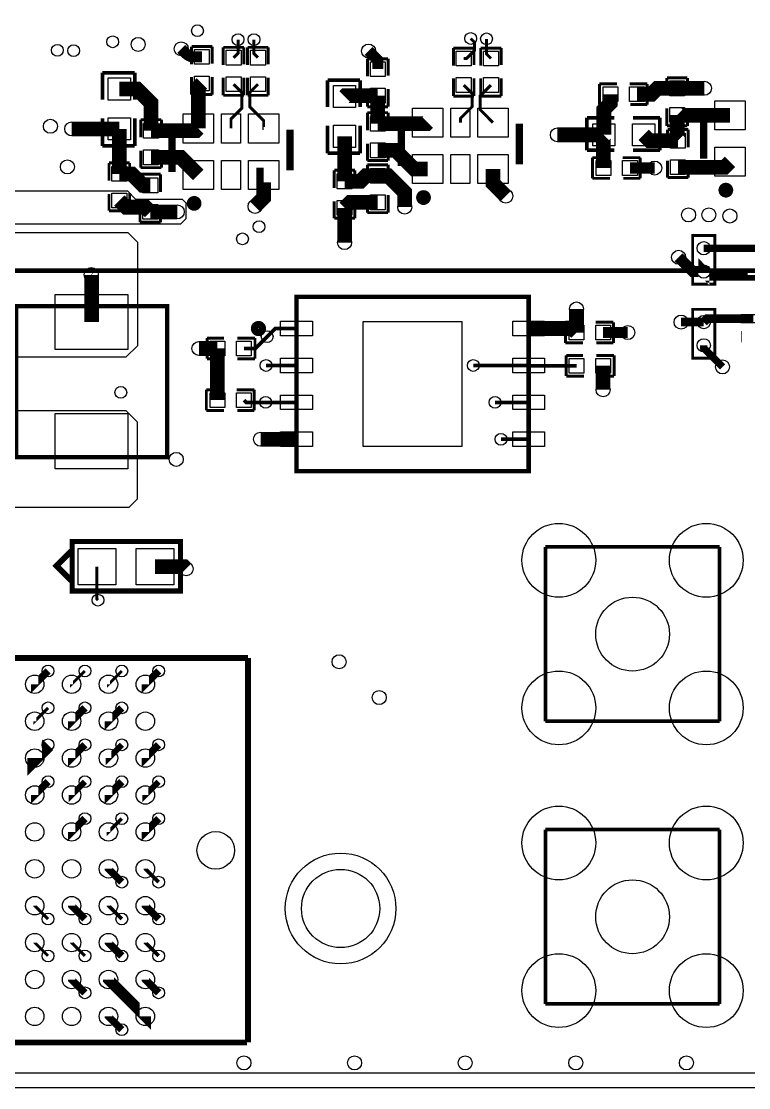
# Model space of a CAD drawing. Extents: x -17 to 168, y 0 to 127.
# Drawn here: x 68.18 to 93.23, y 0 to 36.7 of the extents above; entities that cross this region are included whole.
import ezdxf

# ---------------------------------------------------------------- set-up
doc = ezdxf.new("R2010")
doc.units = 0
doc.header["$MEASUREMENT"] = 0
doc.layers.get('0').update_dxf_attribs({"linetype": 'CONTINUOUS'})
for name, color, linetype in [('BG_OUTLINE', 130, 'CONTINUOUS'), ('ET_TOP', 123, 'CONTINUOUS'), ('PG_SILKSCREEN_TOP', 123, 'CONTINUOUS'), ('PIN_TOP', 4, 'CONTINUOUS'), ('RKI_ALL', 140, 'CONTINUOUS'), ('VC_TOP', 131, 'CONTINUOUS')]:
    doc.layers.add(name, color=color, linetype=linetype)

msp = doc.modelspace()

# ---------------------------------------------------------------- linework, layer by layer
at = {"linetype": 'Continuous'}
msp.add_circle((79.174289, 6.165799), 1.3462, dxfattribs=at)
at = {"layer": 'BG_OUTLINE'}
msp.add_lwpolyline([(163.412932, 0), (0.948436, 0)], dxfattribs=at)
at = {"layer": 'ET_TOP'}
for points, const_width in [([(75.4888, 35.446995), (75.6412, 35.599395), (75.6412, 36.069295)], 0.1016), ([(76.1873, 36.069295), (76.1873, 35.586695), (76.327, 35.446995)], 0.1016), ([(83.6549, 36.107395), (83.7819, 35.980395), (83.7819, 35.688295), (83.5152, 35.421595), (83.4136, 35.421595)], 0.1016), ([(84.201, 36.094695), (84.201, 35.573995), (84.3534, 35.421595)], 0.1016), ([(80.4545, 35.053295), (80.4545, 35.358095), (80.137, 35.675595)], 0.381), ([(72.644, 32.932395), (72.644, 33.884895), (72.1614, 34.367495), (71.5518, 34.367495)], 0.508), ([(74.272902, 33.010094), (74.272902, 34.434297), (74.3966, 34.557995)], 0.508), ([(75.4888, 34.532595), (75.7682, 34.253195), (75.7682, 33.707299), (75.397893, 33.336992), (75.397893, 33.010094)], 0.1016), ([(76.327, 34.532595), (76.0476, 34.253195), (76.0476, 33.757591), (76.522809, 33.282407), (76.522809, 33.010094), (76.522885, 33.010094)], 0.1016), ([(83.4136, 34.507195), (83.7057, 34.215095), (83.7057, 33.762188), (83.2993, 33.355788), (83.2993, 33.211999)], 0.1016), ([(84.3534, 34.507195), (83.9851, 34.138895), (83.9851, 33.65119), (84.424291, 33.211999)], 0.1016), ([(89.3826, 34.189695), (89.8779, 34.189695), (90.0811, 34.392895), (90.7669, 34.392895)], 0.508), ([(90.7669, 34.392895), (91.7067, 34.392895)], 0.508), ([(80.4545, 34.138895), (79.3369, 34.138895), (79.3115, 34.113495)], 0.508), ([(80.4545, 34.138895), (80.4545, 33.173695)], 0.508), ([(88.4682, 34.189695), (88.4682, 33.884895), (88.2396, 33.656295), (88.2396, 32.792695)], 0.508), ([(80.4545, 33.173695), (82.136005, 33.173695), (82.174309, 33.211999)], 0.508), ([(92.588309, 33.465795), (90.7796, 33.465795), (90.7669, 33.478495)], 0.508), ([(90.7669, 33.478495), (90.7669, 32.614895), (90.7923, 32.589495)], 0.508), ([(71.5518, 32.995895), (69.9135, 32.995895)], 0.508), ([(71.5518, 32.995895), (71.5518, 31.446495)], 0.508), ([(72.644, 32.932395), (74.195203, 32.932395), (74.272902, 33.010094)], 0.508), ([(88.2396, 32.792695), (86.6394, 32.792695)], 0.508), ([(88.2269, 31.649695), (88.2269, 32.779995), (88.2396, 32.792695)], 0.508), ([(90.7923, 32.589495), (89.8144, 32.589495), (89.6112, 32.792695)], 0.508), ([(79.3115, 32.741895), (79.3115, 31.192495)], 0.508), ([(80.4545, 32.259295), (81.0641, 32.259295), (81.711495, 31.611799), (82.174309, 31.611799)], 0.508), ([(74.272902, 31.409894), (73.664801, 32.017995), (72.644, 32.017995)], 0.508), ([(90.7923, 31.675095), (92.397809, 31.675095), (92.588309, 31.865595)], 0.508), ([(72.6186, 31.052795), (72.3646, 31.052795), (71.9709, 31.446495), (71.5518, 31.446495)], 0.508), ([(76.522885, 31.409894), (76.522809, 31.409894), (76.522809, 30.626304), (76.2254, 30.328895)], 0.508), ([(79.3115, 31.192495), (79.8576, 31.192495), (80.0481, 31.382995), (80.4545, 31.382995)], 0.508), ([(81.3816, 30.303495), (81.3816, 30.811495), (80.8101, 31.382995), (80.4545, 31.382995)], 0.508), ([(84.424291, 31.611799), (84.424291, 31.121604), (84.8614, 30.684495)], 0.508), ([(89.1413, 31.649695), (89.9922, 31.649695)], 0.381), ([(72.6186, 30.138395), (72.4535, 30.303495), (71.7804, 30.303495), (71.5518, 30.532095)], 0.508), ([(80.4545, 30.468595), (79.502, 30.468595), (79.3115, 30.278095)], 0.508), ([(79.3115, 30.278095), (79.3115, 29.084295)], 0.508), ([(72.6186, 30.138395), (73.5457, 30.138395)], 0.508), ([(91.6813, 28.888207), (94.060289, 28.888207), (94.114391, 28.942309)], 0.254), ([(91.6813, 28.086583), (91.6813, 28.086609), (91.307412, 28.086609), (90.8177, 28.576295)], 0.381), ([(93.389196, 27.967483), (93.389196, 27.967407), (91.800401, 27.967407), (91.6813, 28.086609), (91.6813, 28.086583)], 0.381), ([(70.596811, 27.96921), (70.5866, 27.979395)], 0.508), ([(70.596811, 26.348919), (70.596811, 27.96921)], 0.508), ([(87.2998, 25.985495), (87.2998, 26.798295)], 0.508), ([(91.6813, 26.348207), (90.901012, 26.348207)], 0.3048), ([(91.6813, 26.348207), (91.800401, 26.467308), (93.389196, 26.467308)], 0.3048), ([(77.652397, 26.125195), (76.9239, 26.125195), (76.6445, 25.845795)], 0.127), ([(85.652381, 26.125195), (87.1601, 26.125195), (87.2998, 25.985495)], 0.508), ([(88.2142, 25.985495), (89.0651, 25.985495)], 0.381), ([(74.93, 25.439395), (74.295, 25.439395)], 0.508), ([(74.93, 23.661395), (74.93, 25.439395)], 0.508), ([(76.6445, 25.845795), (76.2381, 25.439395), (75.8444, 25.439395)], 0.127), ([(91.6813, 25.546583), (91.6813, 25.452095), (92.329, 24.804395)], 0.254), ([(88.2142, 24.842495), (88.2142, 24.016995)], 0.508), ([(77.652397, 24.855195), (76.6064, 24.855195)], 0.127), ([(85.652381, 24.855195), (83.7438, 24.855195)], 0.127), ([(87.2998, 24.842495), (85.665107, 24.842495), (85.652407, 24.855195), (85.652381, 24.855195)], 0.127), ([(76.5937, 23.585195), (75.9206, 23.585195), (75.8444, 23.661395)], 0.127), ([(77.652397, 23.585195), (76.5937, 23.585195)], 0.127), ([(85.652381, 23.585195), (84.4931, 23.585195)], 0.127), ([(77.652397, 22.315195), (76.4159, 22.315195)], 0.508), ([(85.652381, 22.315195), (84.6963, 22.315195)], 0.127), ([(70.780402, 17.933695), (70.780402, 16.812793), (70.8152, 16.777995)], 0.1016), ([(72.780398, 17.933695), (73.7743, 17.933695), (73.8505, 17.857495)], 0.508), ([(68.638395, 13.882421), (68.638395, 13.882395), (69.096611, 14.340611)], 0.254), ([(69.908395, 13.882421), (69.908395, 13.882395), (70.366611, 14.340611)], 0.1016), ([(71.178395, 13.882421), (71.178395, 13.882395), (71.636611, 14.340611)], 0.1016), ([(72.448395, 13.882421), (72.448395, 13.882395), (72.906611, 14.340611)], 0.254), ([(68.638395, 12.612421), (68.638395, 12.612395), (69.096611, 13.070611)], 0.1016), ([(69.908395, 12.612421), (69.908395, 12.612395), (70.366611, 13.070611)], 0.254), ([(71.178395, 12.612421), (71.178395, 12.612395), (71.636611, 13.070611)], 0.254), ([(68.638395, 11.342421), (68.638395, 11.342395), (69.096611, 11.800611)], 0.508), ([(69.908395, 11.342421), (69.908395, 11.342395), (70.366611, 11.800611)], 0.254), ([(71.178395, 11.342421), (71.178395, 11.342395), (71.636611, 11.800611)], 0.2032), ([(72.448395, 11.342421), (72.448395, 11.342395), (72.906611, 11.800611)], 0.254), ([(68.638395, 10.072421), (68.638395, 10.072395), (69.096611, 10.530611)], 0.254), ([(71.178395, 10.072421), (71.178395, 10.072395), (71.636611, 10.530611)], 0.254), ([(69.908395, 10.072421), (69.908395, 10.072395), (70.366611, 10.530611)], 0.2032), ([(72.448395, 10.072421), (72.448395, 10.072395), (72.906611, 10.530611)], 0.2032), ([(69.908395, 8.802421), (69.908395, 8.802395), (70.366611, 9.260611)], 0.254), ([(71.178395, 8.802421), (71.178395, 8.802395), (71.636611, 9.260611)], 0.127), ([(72.448395, 8.802421), (72.448395, 8.802395), (72.906611, 9.260611)], 0.254), ([(71.178395, 7.532421), (71.178395, 7.532395), (71.636611, 7.074205)], 0.254), ([(72.448395, 7.532421), (72.448395, 7.532395), (72.906611, 7.074205)], 0.127), ([(68.638395, 6.262421), (68.638395, 6.262395), (69.096611, 5.804205)], 0.1016), ([(69.908395, 6.262421), (69.908395, 6.262395), (70.366611, 5.804205)], 0.254), ([(71.178395, 6.262421), (71.178395, 6.262395), (71.636611, 5.804205)], 0.127), ([(72.448395, 6.262421), (72.448395, 6.262395), (72.906611, 5.804205)], 0.254), ([(68.638395, 4.992421), (68.638395, 4.992395), (69.096611, 4.534205)], 0.1016), ([(69.908395, 4.992421), (69.908395, 4.992395), (70.366611, 4.534205)], 0.1016), ([(71.178395, 4.992421), (71.178395, 4.992395), (71.636611, 4.534205)], 0.254), ([(72.448395, 4.992421), (72.448395, 4.992395), (72.906611, 4.534205)], 0.127), ([(69.908395, 3.722421), (69.908395, 3.722395), (70.366611, 3.264205)], 0.254), ([(71.178395, 3.722421), (71.178395, 3.722395), (72.448395, 2.452395), (72.448395, 2.452421)], 0.381), ([(72.448395, 3.722421), (72.448395, 3.722395), (72.906611, 3.264205)], 0.254), ([(71.178395, 2.452421), (71.178395, 2.452395), (71.636611, 1.994205)], 0.254)]:
    msp.add_lwpolyline(points, dxfattribs=dict(at, const_width=const_width))
at = {"layer": 'ET_TOP', "const_width": 0.381}
msp.add_lwpolyline([(74.3966, 35.472395), (74.124287, 35.472395, -0.198914), (73.852024, 35.585171), (73.6854, 35.751795)], format="xyb", dxfattribs=at)
at = {"layer": 'ET_TOP'}
msp.add_lwpolyline([(67.3354, 30.861), (71.8312, 30.861), (72.1106, 30.5816), (73.7108, 30.5816), (73.8378, 30.4546), (73.8378, 29.8958), (73.66, 29.718), (63.5508, 29.718)], dxfattribs=at)
msp.add_lwpolyline([(64.5668, 29.427195), (71.844103, 29.427195), (72.175395, 29.096005), (72.175395, 25.535204), (71.774812, 25.134595), (67.518305, 25.134595), (66.896005, 25.756895), (64.5541, 25.756895), (63.9064, 26.404595), (63.9064, 28.080995), (63.5254, 28.461995), (63.5254, 29.274795), (63.6778, 29.427195)], close=True, dxfattribs=at)
msp.add_lwpolyline([(66.809595, 19.965695), (63.510211, 23.265105), (62.900611, 23.265105), (62.653697, 23.511993), (62.653697, 24.580291), (62.795099, 24.721795), (63.504293, 24.721795, 0.385923), (64.206907, 24.721795), (65.017599, 24.721795), (66.4337, 23.305795), (71.774812, 23.305795), (72.166505, 22.914102), (72.166505, 20.255205), (71.876895, 19.965695)], format="xyb", close=True, dxfattribs=at)
at = {"layer": 'PG_SILKSCREEN_TOP'}
for points, const_width in [([(115.221995, 88.11641), (35.222205, 88.11641), (35.222205, 28.116505), (115.221995, 28.116505), (115.221995, 55.131995)], 0.1524), ([(74.041, 35.827995), (74.7522, 35.827995)], 0.1016), ([(74.041, 35.218395), (74.041, 35.827995)], 0.1016), ([(74.7522, 35.827995), (74.7522, 35.243795)], 0.1016), ([(75.1332, 35.802595), (75.8444, 35.802595)], 0.1016), ([(75.1332, 35.192995), (75.1332, 35.802595)], 0.1016), ([(75.8444, 35.802595), (75.8444, 35.218395)], 0.1016), ([(75.9714, 35.802595), (76.6826, 35.802595)], 0.1016), ([(75.9714, 35.192995), (75.9714, 35.802595)], 0.1016), ([(76.6826, 35.802595), (76.6826, 35.218395)], 0.1016), ([(83.058, 35.777195), (83.7692, 35.777195)], 0.1016), ([(83.058, 35.167595), (83.058, 35.777195)], 0.1016), ([(83.7692, 35.777195), (83.7692, 35.192995)], 0.1016), ([(83.9978, 35.777195), (84.709, 35.777195)], 0.1016), ([(83.9978, 35.167595), (83.9978, 35.777195)], 0.1016), ([(84.709, 35.777195), (84.709, 35.192995)], 0.1016), ([(80.0989, 35.408895), (80.8101, 35.408895)], 0.1016), ([(80.0989, 34.799295), (80.0989, 35.408895)], 0.1016), ([(80.8101, 35.408895), (80.8101, 34.824695)], 0.1016), ([(70.9676, 34.926295), (70.9676, 33.999195)], 0.127), ([(72.0852, 34.926295), (70.9676, 34.926295)], 0.127), ([(72.0852, 33.999195), (72.0852, 34.926295)], 0.127), ([(74.041, 34.176995), (74.041, 34.786595)], 0.1016), ([(74.7522, 34.176995), (74.7522, 34.786595)], 0.1016), ([(75.1332, 34.151595), (75.1332, 34.761195)], 0.1016), ([(75.8444, 34.151595), (75.8444, 34.761195)], 0.1016), ([(75.9714, 34.151595), (75.9714, 34.761195)], 0.1016), ([(76.6826, 34.151595), (76.6826, 34.761195)], 0.1016), ([(78.7273, 34.672295), (78.7273, 33.745195)], 0.127), ([(79.8449, 34.672295), (78.7273, 34.672295)], 0.127), ([(79.8449, 33.745195), (79.8449, 34.672295)], 0.127), ([(83.058, 34.126195), (83.058, 34.735795)], 0.1016), ([(83.7692, 34.126195), (83.7692, 34.735795)], 0.1016), ([(83.9978, 34.126195), (83.9978, 34.735795)], 0.1016), ([(84.709, 34.126195), (84.709, 34.735795)], 0.1016), ([(88.0872, 34.545295), (88.0872, 33.834095)], 0.1016), ([(88.0872, 34.545295), (88.6968, 34.545295)], 0.1016), ([(89.1286, 34.545295), (89.7382, 34.545295)], 0.1016), ([(89.7382, 34.545295), (89.7382, 33.834095)], 0.1016), ([(90.4113, 34.138895), (90.4113, 34.748495)], 0.1016), ([(90.4113, 34.748495), (91.1225, 34.748495)], 0.1016), ([(91.1225, 34.748495), (91.1225, 34.164295)], 0.1016), ([(74.041, 34.176995), (74.7522, 34.176995)], 0.1016), ([(75.1332, 34.151595), (75.8444, 34.151595)], 0.1016), ([(75.9714, 34.151595), (76.6826, 34.151595)], 0.1016), ([(80.0989, 33.757895), (80.0989, 34.367495)], 0.1016), ([(80.8101, 33.757895), (80.8101, 34.367495)], 0.1016), ([(83.058, 34.126195), (83.7692, 34.126195)], 0.1016), ([(83.9978, 34.126195), (84.709, 34.126195)], 0.1016), ([(80.0989, 33.757895), (80.8101, 33.757895)], 0.1016), ([(88.0872, 33.834095), (88.6968, 33.834095)], 0.1016), ([(89.7382, 33.834095), (89.154, 33.834095)], 0.1016), ([(70.9676, 32.411695), (70.9676, 33.364195)], 0.127), ([(72.0852, 33.364195), (72.0852, 32.411695)], 0.127), ([(80.0989, 33.554695), (80.0989, 32.945095)], 0.1016), ([(80.8101, 33.554695), (80.0989, 33.554695)], 0.1016), ([(80.8101, 33.554695), (80.8101, 32.945095)], 0.1016), ([(87.6554, 33.376895), (88.6079, 33.376895)], 0.127), ([(87.6554, 32.259295), (87.6554, 33.376895)], 0.127), ([(90.17, 33.376895), (89.2429, 33.376895)], 0.127), ([(90.17, 32.259295), (90.17, 33.376895)], 0.127), ([(90.4113, 33.097495), (90.4113, 33.707095)], 0.1016), ([(91.1225, 33.097495), (91.1225, 33.707095)], 0.1016), ([(91.6813, 33.364195), (91.6813, 31.967195)], 0.254), ([(72.2884, 33.313395), (72.2884, 32.703795)], 0.1016), ([(72.9996, 33.313395), (72.2884, 33.313395)], 0.1016), ([(72.9996, 33.313395), (72.9996, 32.703795)], 0.1016), ([(73.365893, 32.908494), (73.365893, 31.511494)], 0.254), ([(77.429893, 32.971994), (77.429893, 31.574994)], 0.254), ([(78.7273, 32.157695), (78.7273, 33.110195)], 0.127), ([(79.8449, 33.110195), (79.8449, 32.157695)], 0.127), ([(81.2673, 33.110399), (81.2673, 31.713399)], 0.254), ([(85.3313, 33.173899), (85.3313, 31.776899)], 0.254), ([(90.4113, 33.097495), (91.1225, 33.097495)], 0.1016), ([(91.1479, 32.970495), (90.4367, 32.970495)], 0.1016), ([(90.4367, 32.970495), (90.4367, 32.360895)], 0.1016), ([(91.1479, 32.970495), (91.1479, 32.360895)], 0.1016), ([(72.0852, 32.411695), (70.9676, 32.411695)], 0.127), ([(72.2884, 31.662395), (72.2884, 32.246595)], 0.1016), ([(72.9996, 32.271995), (72.9996, 31.662395)], 0.1016), ([(80.0989, 31.903695), (80.0989, 32.487895)], 0.1016), ([(80.8101, 32.513295), (80.8101, 31.903695)], 0.1016), ([(88.6079, 32.259295), (87.6554, 32.259295)], 0.127), ([(89.2429, 32.259295), (90.17, 32.259295)], 0.127), ([(79.8449, 32.157695), (78.7273, 32.157695)], 0.127), ([(80.8101, 31.903695), (80.0989, 31.903695)], 0.1016), ([(87.8459, 32.005295), (88.4555, 32.005295)], 0.1016), ([(87.8459, 32.005295), (87.8459, 31.294095)], 0.1016), ([(88.8873, 32.005295), (89.4969, 32.005295)], 0.1016), ([(89.4969, 32.005295), (89.4969, 31.294095)], 0.1016), ([(90.4367, 31.319495), (90.4367, 31.903695)], 0.1016), ([(91.1479, 31.929095), (91.1479, 31.319495)], 0.1016), ([(71.9074, 31.827495), (71.1962, 31.827495)], 0.1016), ([(71.1962, 31.827495), (71.1962, 31.217895)], 0.1016), ([(71.9074, 31.827495), (71.9074, 31.217895)], 0.1016), ([(72.9996, 31.662395), (72.2884, 31.662395)], 0.1016), ([(79.6671, 31.573495), (78.9559, 31.573495)], 0.1016), ([(78.9559, 31.573495), (78.9559, 30.963895)], 0.1016), ([(79.6671, 31.573495), (79.6671, 30.963895)], 0.1016), ([(80.8101, 31.763995), (80.0989, 31.763995)], 0.1016), ([(80.0989, 31.763995), (80.0989, 31.154395)], 0.1016), ([(80.8101, 31.763995), (80.8101, 31.154395)], 0.1016), ([(72.9742, 31.433795), (72.263, 31.433795)], 0.1016), ([(72.263, 31.433795), (72.263, 30.824195)], 0.1016), ([(72.9742, 31.433795), (72.9742, 30.824195)], 0.1016), ([(87.8459, 31.294095), (88.4555, 31.294095)], 0.1016), ([(89.4969, 31.294095), (88.9127, 31.294095)], 0.1016), ([(91.1479, 31.319495), (90.4367, 31.319495)], 0.1016), ([(71.9074, 30.786095), (71.9074, 30.176495)], 0.1016), ([(71.1962, 30.176495), (71.1962, 30.760695)], 0.1016), ([(78.9559, 29.922495), (78.9559, 30.506695)], 0.1016), ([(79.6671, 30.532095), (79.6671, 29.922495)], 0.1016), ([(80.0989, 30.112995), (80.0989, 30.697195)], 0.1016), ([(80.8101, 30.722595), (80.8101, 30.112995)], 0.1016), ([(71.9074, 30.176495), (71.1962, 30.176495)], 0.1016), ([(72.263, 29.782795), (72.263, 30.366995)], 0.1016), ([(72.9742, 30.392395), (72.9742, 29.782795)], 0.1016), ([(80.8101, 30.112995), (80.0989, 30.112995)], 0.1016), ([(72.9742, 29.782795), (72.263, 29.782795)], 0.1016), ([(79.6671, 29.922495), (78.9559, 29.922495)], 0.1016), ([(86.9188, 26.341095), (87.5284, 26.341095)], 0.1016), ([(86.9188, 26.341095), (86.9188, 25.629895)], 0.1016), ([(87.9602, 26.341095), (88.5698, 26.341095)], 0.1016), ([(88.5698, 26.341095), (88.5698, 25.629895)], 0.1016), ([(74.5744, 25.794995), (75.1586, 25.794995)], 0.1016), ([(74.5744, 25.083795), (74.5744, 25.794995)], 0.1016), ([(76.2254, 25.794995), (75.6158, 25.794995)], 0.1016), ([(76.2254, 25.083795), (76.2254, 25.794995)], 0.1016), ([(92.9767, 25.845795), (93.0021, 25.845795)], 0.399999), ([(86.9188, 25.629895), (87.5284, 25.629895)], 0.1016), ([(88.5698, 25.629895), (87.9856, 25.629895)], 0.1016), ([(75.184, 25.083795), (74.5744, 25.083795)], 0.1016), ([(76.2254, 25.083795), (75.6158, 25.083795)], 0.1016), ([(86.9442, 25.198095), (87.5284, 25.198095)], 0.1016), ([(86.9442, 24.486895), (86.9442, 25.198095)], 0.1016), ([(88.5952, 25.198095), (87.9856, 25.198095)], 0.1016), ([(88.5952, 24.486895), (88.5952, 25.198095)], 0.1016), ([(87.5538, 24.486895), (86.9442, 24.486895)], 0.1016), ([(88.5952, 24.486895), (87.9856, 24.486895)], 0.1016), ([(74.549, 24.016995), (74.549, 23.305795)], 0.1016), ([(74.549, 24.016995), (75.1586, 24.016995)], 0.1016), ([(75.5904, 24.016995), (76.2, 24.016995)], 0.1016), ([(76.2, 24.016995), (76.2, 23.305795)], 0.1016), ([(74.549, 23.305795), (75.1586, 23.305795)], 0.1016), ([(76.2, 23.305795), (75.6158, 23.305795)], 0.1016), ([(69.9008, 18.441695), (69.8754, 18.441695), (69.3928, 17.959095), (69.8754, 17.476495), (69.9008, 17.476495)], 0.2032), ([(86.230206, 18.609589), (92.230194, 18.609589)], 0.127), ([(86.230206, 12.609601), (86.230206, 18.609589)], 0.127), ([(92.230194, 18.609589), (92.230194, 12.609601)], 0.127), ([(19.369989, 1.555801), (19.369989, 14.789201), (75.986589, 14.789201)], 0.2032), ([(75.986589, 1.555801), (75.986589, 14.789201)], 0.2032), ([(92.230194, 12.609601), (86.230206, 12.609601)], 0.127), ([(86.230206, 8.881389), (92.230194, 8.881389)], 0.127), ([(86.230206, 2.881401), (86.230206, 8.881389)], 0.127), ([(92.230194, 8.881389), (92.230194, 2.881401)], 0.127), ([(92.230194, 2.881401), (86.230206, 2.881401)], 0.127), ([(75.94981, 1.555801), (19.38401, 1.555801)], 0.2032)]:
    msp.add_lwpolyline(points, dxfattribs=dict(at, const_width=const_width))
for points, const_width in [([(82.1563, 30.633899, 1), (81.9023, 30.633949, 1)], 0.254), ([(92.5703, 30.887695, 1), (92.3163, 30.887645, 1)], 0.254), ([(74.254893, 30.431994, 1), (74.000843, 30.431994, 1)], 0.254), ([(76.480695, 26.125195, 1), (76.206833, 26.125145, 1)], 0.249911)]:
    msp.add_lwpolyline(points, format="xyb", close=True, dxfattribs=dict(at, const_width=const_width))
for points, const_width in [([(91.3003, 27.649195), (91.3003, 29.325595), (92.0623, 29.325595), (92.0623, 27.649195)], 0.1016), ([(77.652397, 21.220201), (85.652407, 21.220201), (85.652407, 27.220189), (77.652397, 27.220189)], 0.1524), ([(67.996791, 26.898905), (67.996791, 21.698991), (73.196704, 21.698991), (73.196704, 26.898905)], 0.150089), ([(92.0623, 26.785595), (92.0623, 25.109195), (91.3003, 25.109195), (91.3003, 26.785595)], 0.1016), ([(73.66, 18.619495), (73.66, 17.095495), (69.9262, 17.095495), (69.9262, 18.797295), (73.66, 18.797295)], 0.1778)]:
    msp.add_lwpolyline(points, close=True, dxfattribs=dict(at, const_width=const_width))
at = {"layer": 'PIN_TOP'}
for points in [[(74.6506, 35.218395), (74.1426, 35.218395), (74.1426, 35.726395), (74.6506, 35.726395)], [(75.7428, 35.192995), (75.2348, 35.192995), (75.2348, 35.700995), (75.7428, 35.700995)], [(76.581, 35.192995), (76.073, 35.192995), (76.073, 35.700995), (76.581, 35.700995)], [(83.6676, 35.167595), (83.1596, 35.167595), (83.1596, 35.675595), (83.6676, 35.675595)], [(84.6074, 35.167595), (84.0994, 35.167595), (84.0994, 35.675595), (84.6074, 35.675595)], [(80.7085, 34.799295), (80.2005, 34.799295), (80.2005, 35.307295), (80.7085, 35.307295)], [(71.1708, 34.748495), (71.9328, 34.748495), (71.9328, 33.986495), (71.1708, 33.986495)], [(74.6506, 34.303995), (74.1426, 34.303995), (74.1426, 34.811995), (74.6506, 34.811995)], [(75.7428, 34.278595), (75.2348, 34.278595), (75.2348, 34.786595), (75.7428, 34.786595)], [(76.581, 34.278595), (76.073, 34.278595), (76.073, 34.786595), (76.581, 34.786595)], [(83.6676, 34.253195), (83.1596, 34.253195), (83.1596, 34.761195), (83.6676, 34.761195)], [(84.6074, 34.253195), (84.0994, 34.253195), (84.0994, 34.761195), (84.6074, 34.761195)], [(91.0209, 34.138895), (90.5129, 34.138895), (90.5129, 34.646895), (91.0209, 34.646895)], [(78.9305, 34.494495), (79.6925, 34.494495), (79.6925, 33.732495), (78.9305, 33.732495)], [(80.7085, 33.884895), (80.2005, 33.884895), (80.2005, 34.392895), (80.7085, 34.392895)], [(88.2142, 33.935695), (88.2142, 34.443695), (88.7222, 34.443695), (88.7222, 33.935695)], [(89.1286, 33.935695), (89.1286, 34.443695), (89.6366, 34.443695), (89.6366, 33.935695)], [(92.063291, 32.965796), (92.063291, 33.965794), (93.113301, 33.965794), (93.113301, 32.965796)], [(73.747884, 32.510095), (73.747884, 33.510093), (74.797895, 33.510093), (74.797895, 32.510095)], [(75.072875, 32.510095), (75.072875, 33.510093), (75.722886, 33.510093), (75.722886, 32.510095)], [(75.997867, 32.510095), (75.997867, 33.510093), (77.047877, 33.510093), (77.047877, 32.510095)], [(80.2005, 33.427695), (80.7085, 33.427695), (80.7085, 32.919695), (80.2005, 32.919695)], [(81.649291, 32.712), (81.649291, 33.711998), (82.699301, 33.711998), (82.699301, 32.712)], [(82.974282, 32.712), (82.974282, 33.711998), (83.624293, 33.711998), (83.624293, 32.712)], [(83.899273, 32.712), (83.899273, 33.711998), (84.949284, 33.711998), (84.949284, 32.712)], [(91.0209, 33.224495), (90.5129, 33.224495), (90.5129, 33.732495), (91.0209, 33.732495)], [(71.1708, 33.376895), (71.9328, 33.376895), (71.9328, 32.614895), (71.1708, 32.614895)], [(72.39, 33.186395), (72.898, 33.186395), (72.898, 32.678395), (72.39, 32.678395)], [(78.9305, 33.122895), (79.6925, 33.122895), (79.6925, 32.360895), (78.9305, 32.360895)], [(88.6206, 33.173695), (88.6206, 32.411695), (87.8586, 32.411695), (87.8586, 33.173695)], [(89.9922, 33.173695), (89.9922, 32.411695), (89.2302, 32.411695), (89.2302, 33.173695)], [(90.5383, 32.843495), (91.0463, 32.843495), (91.0463, 32.335495), (90.5383, 32.335495)], [(80.2005, 32.513295), (80.7085, 32.513295), (80.7085, 32.005295), (80.2005, 32.005295)], [(92.063291, 31.365596), (92.063291, 32.365594), (93.113301, 32.365594), (93.113301, 31.365596)], [(72.39, 32.271995), (72.898, 32.271995), (72.898, 31.763995), (72.39, 31.763995)], [(81.649291, 31.1118), (81.649291, 32.111798), (82.699301, 32.111798), (82.699301, 31.1118)], [(82.974282, 31.1118), (82.974282, 32.111798), (83.624293, 32.111798), (83.624293, 31.1118)], [(83.899273, 31.1118), (83.899273, 32.111798), (84.949284, 32.111798), (84.949284, 31.1118)], [(90.5383, 31.929095), (91.0463, 31.929095), (91.0463, 31.421095), (90.5383, 31.421095)], [(71.2978, 31.700495), (71.8058, 31.700495), (71.8058, 31.192495), (71.2978, 31.192495)], [(73.747884, 30.909895), (73.747884, 31.909893), (74.797895, 31.909893), (74.797895, 30.909895)], [(75.072875, 30.909895), (75.072875, 31.909893), (75.722886, 31.909893), (75.722886, 30.909895)], [(75.997867, 30.909895), (75.997867, 31.909893), (77.047877, 31.909893), (77.047877, 30.909895)], [(80.2005, 31.636995), (80.7085, 31.636995), (80.7085, 31.128995), (80.2005, 31.128995)], [(87.9729, 31.395695), (87.9729, 31.903695), (88.4809, 31.903695), (88.4809, 31.395695)], [(88.8873, 31.395695), (88.8873, 31.903695), (89.3953, 31.903695), (89.3953, 31.395695)], [(72.3646, 31.306795), (72.8726, 31.306795), (72.8726, 30.798795), (72.3646, 30.798795)], [(79.0575, 31.446495), (79.5655, 31.446495), (79.5655, 30.938495), (79.0575, 30.938495)], [(71.2978, 30.786095), (71.8058, 30.786095), (71.8058, 30.278095), (71.2978, 30.278095)], [(79.0575, 30.532095), (79.5655, 30.532095), (79.5655, 30.024095), (79.0575, 30.024095)], [(80.2005, 30.722595), (80.7085, 30.722595), (80.7085, 30.214595), (80.2005, 30.214595)], [(72.3646, 30.392395), (72.8726, 30.392395), (72.8726, 29.884395), (72.3646, 29.884395)], [(93.814151, 27.827529), (92.964241, 27.827529), (92.964241, 28.107437), (93.814151, 28.107437)], [(71.846757, 25.398971), (69.346864, 25.398971), (69.346864, 27.298866), (71.846757, 27.298866)], [(93.814151, 26.327354), (92.964241, 26.327354), (92.964241, 26.607262), (93.814151, 26.607262)], [(77.102335, 25.875234), (77.102335, 26.375131), (78.202434, 26.375131), (78.202434, 25.875234)], [(79.952393, 22.070187), (79.952393, 26.370178), (83.352386, 26.370178), (83.352386, 22.070187)], [(85.102319, 25.875234), (85.102319, 26.375131), (86.202418, 26.375131), (86.202418, 25.875234)], [(87.0458, 25.731495), (87.0458, 26.239495), (87.5538, 26.239495), (87.5538, 25.731495)], [(87.9602, 25.731495), (87.9602, 26.239495), (88.4682, 26.239495), (88.4682, 25.731495)], [(75.184, 25.693395), (75.184, 25.185395), (74.676, 25.185395), (74.676, 25.693395)], [(76.0984, 25.693395), (76.0984, 25.185395), (75.5904, 25.185395), (75.5904, 25.693395)], [(77.102335, 24.605234), (77.102335, 25.105131), (78.202434, 25.105131), (78.202434, 24.605234)], [(85.102319, 24.605234), (85.102319, 25.105131), (86.202418, 25.105131), (86.202418, 24.605234)], [(87.5538, 25.096495), (87.5538, 24.588495), (87.0458, 24.588495), (87.0458, 25.096495)], [(88.4682, 25.096495), (88.4682, 24.588495), (87.9602, 24.588495), (87.9602, 25.096495)], [(74.676, 23.407395), (74.676, 23.915395), (75.184, 23.915395), (75.184, 23.407395)], [(75.5904, 23.407395), (75.5904, 23.915395), (76.0984, 23.915395), (76.0984, 23.407395)], [(77.102335, 23.335234), (77.102335, 23.835131), (78.202434, 23.835131), (78.202434, 23.335234)], [(85.102319, 23.335234), (85.102319, 23.835131), (86.202418, 23.835131), (86.202418, 23.335234)], [(71.846757, 21.298954), (69.346864, 21.298954), (69.346864, 23.198849), (71.846757, 23.198849)], [(77.102335, 22.065234), (77.102335, 22.565131), (78.202434, 22.565131), (78.202434, 22.065234)], [(85.102319, 22.065234), (85.102319, 22.565131), (86.202418, 22.565131), (86.202418, 22.065234)], [(70.130403, 18.55865), (71.430401, 18.55865), (71.430401, 17.308741), (70.130403, 17.308741)], [(72.130399, 18.55865), (73.430397, 18.55865), (73.430397, 17.308741), (72.130399, 17.308741)]]:
    msp.add_lwpolyline(points, close=True, dxfattribs=at)
for centre, radius in [((91.6813, 28.888207), 0.2286), ((91.6813, 28.086583), 0.2286), ((91.6813, 26.348207), 0.2286), ((91.6813, 25.546583), 0.2286), ((86.6902, 18.149595), 1.27), ((91.7702, 18.149595), 1.27), ((89.2302, 15.609595), 1.27), ((86.6902, 13.069595), 1.27), ((91.7702, 13.069595), 1.27), ((68.638395, 13.882421), 0.3175), ((69.908395, 13.882421), 0.3175), ((71.178395, 13.882421), 0.3175), ((72.448395, 13.882421), 0.3175), ((68.638395, 12.612421), 0.3175), ((69.908395, 12.612421), 0.3175), ((71.178395, 12.612421), 0.3175), ((72.448395, 12.612421), 0.3175), ((68.638395, 11.342421), 0.3175), ((69.908395, 11.342421), 0.3175), ((71.178395, 11.342421), 0.3175), ((72.448395, 11.342421), 0.3175), ((68.638395, 10.072421), 0.3175), ((69.908395, 10.072421), 0.3175), ((71.178395, 10.072421), 0.3175), ((72.448395, 10.072421), 0.3175), ((86.6902, 8.421395), 1.27), ((91.7702, 8.421395), 1.27), ((68.638395, 8.802421), 0.3175), ((69.908395, 8.802421), 0.3175), ((71.178395, 8.802421), 0.3175), ((72.448395, 8.802421), 0.3175), ((74.874095, 8.167421), 0.6477), ((68.638395, 7.532421), 0.3175), ((69.908395, 7.532421), 0.3175), ((71.178395, 7.532421), 0.3175), ((72.448395, 7.532421), 0.3175), ((79.174289, 6.165799), 1.905), ((89.2302, 5.881395), 1.27), ((68.638395, 6.262421), 0.3175), ((69.908395, 6.262421), 0.3175), ((71.178395, 6.262421), 0.3175), ((72.448395, 6.262421), 0.3175), ((68.638395, 4.992421), 0.3175), ((69.908395, 4.992421), 0.3175), ((71.178395, 4.992421), 0.3175), ((72.448395, 4.992421), 0.3175), ((86.6902, 3.341395), 1.27), ((91.7702, 3.341395), 1.27), ((68.638395, 3.722421), 0.3175), ((69.908395, 3.722421), 0.3175), ((71.178395, 3.722421), 0.3175), ((72.448395, 3.722421), 0.3175), ((68.638395, 2.452421), 0.3175), ((69.908395, 2.452421), 0.3175), ((71.178395, 2.452421), 0.3175), ((72.448395, 2.452421), 0.3175)]:
    msp.add_circle(centre, radius, dxfattribs=at)
at = {"layer": 'RKI_ALL'}
msp.add_lwpolyline([(1.538478, 0.508), (163.357001, 0.508, 0.409108), (164.491695, 1.662684), (164.491695, 113.370131, 0.402936), (163.32581, 114.491795), (2.225802, 114.491795, 0.392301), (0.508, 112.639348), (0.508, 1.476756, 0.396248)], format="xyb", close=True, dxfattribs=at)
at = {"layer": 'VC_TOP'}
for centre, radius in [((74.2442, 36.374095), 0.2032), ((71.3232, 35.993095), 0.2032), ((72.1995, 35.904195), 0.2413), ((73.6854, 35.751795), 0.2413), ((75.6412, 36.069295), 0.2032), ((76.1873, 36.069295), 0.2032), ((83.6549, 36.107395), 0.2032), ((84.201, 36.094695), 0.2032), ((69.4182, 35.700995), 0.2032), ((69.977, 35.688295), 0.2032), ((80.137, 35.675595), 0.2413), ((91.7067, 34.392895), 0.2413), ((69.1769, 33.084795), 0.2413), ((69.9135, 32.995895), 0.2413), ((86.6394, 32.792695), 0.2413), ((69.7611, 31.687795), 0.2413), ((89.9922, 31.649695), 0.2413), ((84.8614, 30.684495), 0.2413), ((76.2254, 30.328895), 0.2413), ((81.3816, 30.303495), 0.2413), ((73.5457, 30.138395), 0.2413), ((91.1606, 30.036795), 0.2413), ((91.8591, 30.036795), 0.2413), ((92.583, 29.998695), 0.2413), ((76.3651, 29.630395), 0.2032), ((75.7936, 29.211295), 0.2032), ((79.3115, 29.084295), 0.2413), ((90.8177, 28.576295), 0.2413), ((70.5866, 27.979395), 0.2413), ((87.2998, 26.798295), 0.2413), ((90.901012, 26.348207), 0.2413), ((89.0651, 25.985495), 0.2413), ((76.6445, 25.845795), 0.2032), ((74.295, 25.439395), 0.2413), ((76.6064, 24.855195), 0.2032), ((83.7438, 24.855195), 0.2032), ((92.329, 24.804395), 0.2413), ((88.2142, 24.016995), 0.2413), ((71.6026, 23.928095), 0.2032), ((76.5937, 23.585195), 0.2032), ((84.4931, 23.585195), 0.2032), ((76.4159, 22.315195), 0.2413), ((84.6963, 22.315195), 0.2032), ((73.513391, 21.623503), 0.2413), ((73.8505, 17.857495), 0.2413), ((70.8152, 16.777995), 0.2032), ((79.121, 14.657095), 0.2413), ((69.096611, 14.340611), 0.2032), ((70.366611, 14.340611), 0.2032), ((71.636611, 14.340611), 0.2032), ((72.906611, 14.340611), 0.2032), ((80.5053, 13.425195), 0.2413), ((69.096611, 13.070611), 0.2032), ((70.366611, 13.070611), 0.2032), ((71.636611, 13.070611), 0.2032), ((69.096611, 11.800611), 0.2032), ((70.366611, 11.800611), 0.2032), ((71.636611, 11.800611), 0.2032), ((72.906611, 11.800611), 0.2032), ((69.096611, 10.530611), 0.2032), ((70.366611, 10.530611), 0.2032), ((71.636611, 10.530611), 0.2032), ((72.906611, 10.530611), 0.2032), ((70.366611, 9.260611), 0.2032), ((71.636611, 9.260611), 0.2032), ((72.906611, 9.260611), 0.2032), ((71.636611, 7.074205), 0.2032), ((72.906611, 7.074205), 0.2032), ((69.096611, 5.804205), 0.2032), ((70.366611, 5.804205), 0.2032), ((71.636611, 5.804205), 0.2032), ((72.906611, 5.804205), 0.2032), ((69.096611, 4.534205), 0.2032), ((70.366611, 4.534205), 0.2032), ((71.636611, 4.534205), 0.2032), ((72.906611, 4.534205), 0.2032), ((70.366611, 3.264205), 0.2032), ((72.906611, 3.264205), 0.2032), ((71.636611, 1.994205), 0.2032), ((75.8444, 0.852195), 0.2413), ((79.6544, 0.852195), 0.2413), ((83.4644, 0.852195), 0.2413), ((87.2744, 0.852195), 0.2413), ((91.0844, 0.852195), 0.2413)]:
    msp.add_circle(centre, radius, dxfattribs=at)

doc.saveas('drawing.dxf')
